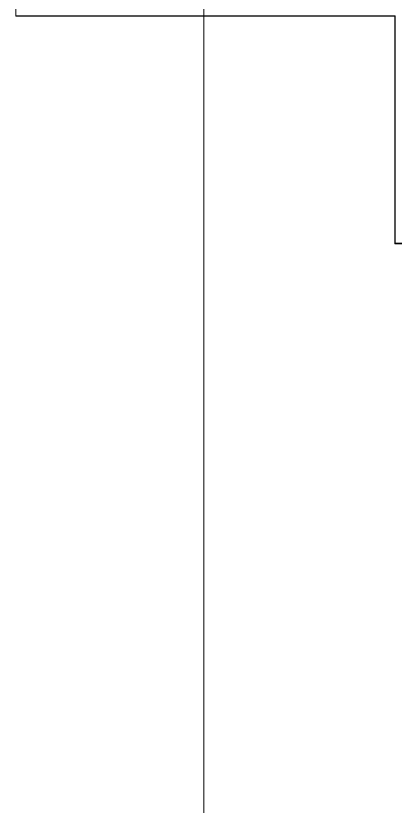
# Model space of a CAD drawing. Header units: millimetres. Extents: x -249154 to 415037, y -45458 to 354837.
# Drawn here: x 41905 to 42955, y 84678 to 86866 of the extents above; entities that cross this region are included whole.
import ezdxf

# ---------------------------------------------------------------- set-up
doc = ezdxf.new("R2010")
doc.units = ezdxf.units.MM
doc.linetypes.add('Осевая', pattern=[6350, 1270, -952.5, 3175, -952.5])
for name, color, linetype, lineweight in [('A-FLOR', 7, 'Continuous', 9), ('A-WALL', 7, 'Continuous', 5), ('Оси-2', 7, 'Осевая', 9)]:
    doc.layers.add(name, color=color, linetype=linetype, lineweight=lineweight)
doc.layers.add('A-WALL-1', color=9, linetype='Continuous', lineweight=5, true_color=0x808080)
doc.layers.add('A-WALL-FNSH-1', color=9, linetype='Continuous', lineweight=5, true_color=0x808080)

# ---------------------------------------------------------------- blocks, each defined once
blk = doc.blocks.new('1floor')
at = {"layer": 'A-FLOR'}
for p, q in [((41840, 7848), (41840, 7680)), ((41840, 7680), (42889, 7680)), ((42890, 7680), (42890, 7050)), ((42890, 7050), (44210, 7050))]:
    blk.add_line(p, q, dxfattribs=at)
at = {"layer": 'A-WALL'}
blk.add_line((42889, 7679), (42889, 7680), dxfattribs=at)
at = {"layer": 'A-WALL-1'}
blk.add_line((42889, 7680), (42890, 7680), dxfattribs=at)
at = {"layer": 'A-WALL-FNSH-1'}
for p, q in [((41840, 7680), (41840, 7679)), ((41840, 7679), (42889, 7679)), ((42889, 7679), (42889, 7049)), ((42889, 7049), (44218, 7049))]:
    blk.add_line(p, q, dxfattribs=at)
at = {"layer": 'Оси-2'}
blk.add_line((42360, 3093.7), (42360, 22398.1), dxfattribs=at)

msp = doc.modelspace()

# ---------------------------------------------------------------- block references
msp.add_blockref('1floor', (64.7, 79186.1))

doc.saveas('drawing.dxf')
